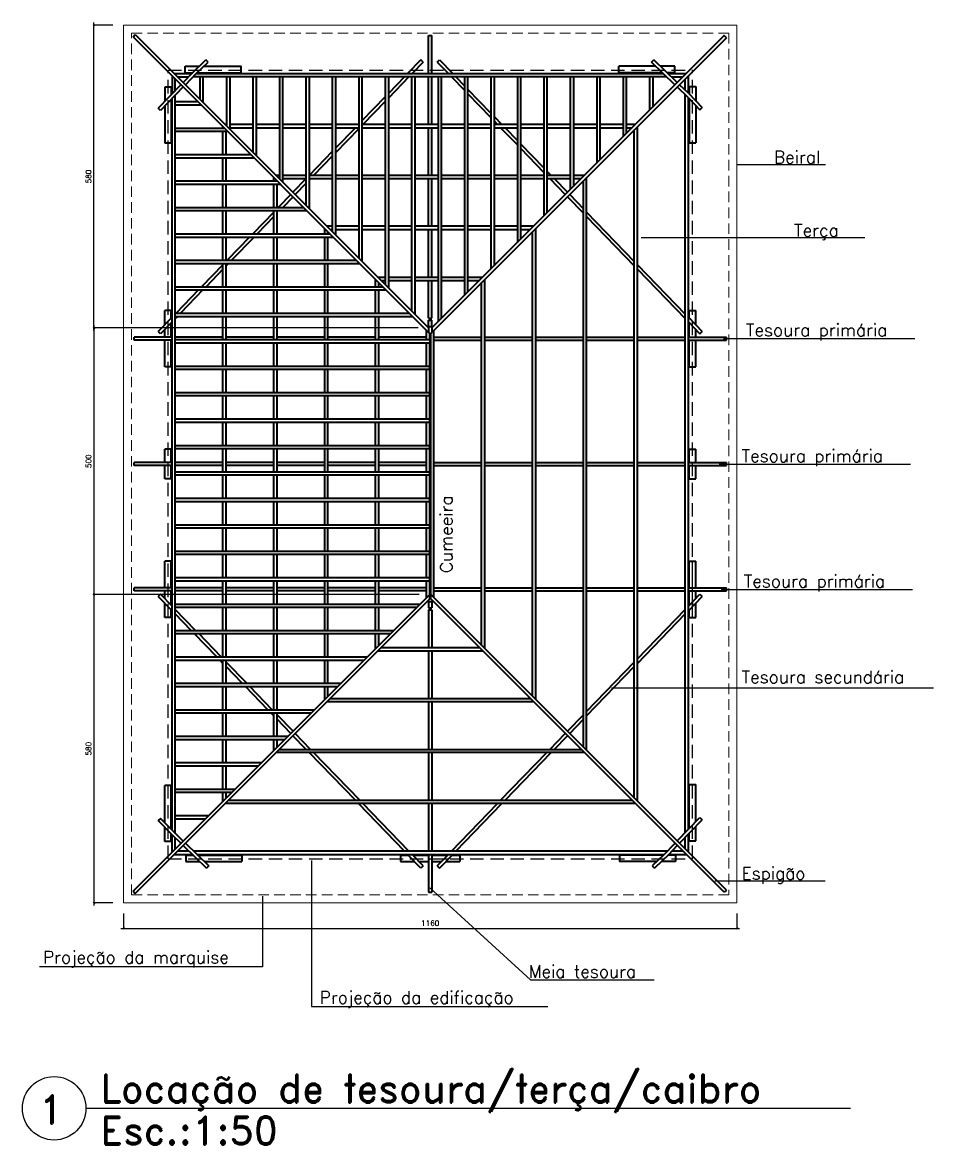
# Model space of a CAD drawing. Header units: millimetres. Extents: x 1154.6 to 1207.3, y 180 to 225.1.
# Drawn here: x 1159.4 to 1176.63, y 179.96 to 201.18 of the extents above; entities that cross this region are included whole.
import ezdxf
from ezdxf.enums import TextEntityAlignment as Align

# ---------------------------------------------------------------- set-up
doc = ezdxf.new("R2010")
doc.units = ezdxf.units.MM
doc.header["$MEASUREMENT"] = 0
doc.linetypes.add('HIDDEN', pattern=[0.375, 0.25, -0.125])
doc.linetypes.add('HIDDEN2', pattern=[4.7625, 3.175, -1.5875])
for name, color, linetype in [('cotas', 1, 'Continuous'), ('Projeçao', 1, 'HIDDEN2'), ('Texto', 7, 'Continuous'), ('TEXTO SETORES', 1, 'Continuous')]:
    doc.layers.add(name, color=color, linetype=linetype)
doc.layers.add('ESQUADRIA', color=7, linetype='Continuous', lineweight=13)
doc.layers.add('Parede', color=4, linetype='Continuous', lineweight=40)
doc.styles.add('ROMAND', font='romand')
doc.styles.get("Standard").update_dxf_attribs({"font": 'txt.shx', "height": 0.1})
doc.dimstyles.new('LUCIANA', dxfattribs={"dimtxt": 3, "dimasz": 0.03, "dimexe": 0.01, "dimexo": 0.2, "dimgap": 0.05, "dimtad": 1, "dimdec": 0, "dimlfac": 100, "dimzin": 0, "dimdsep": 46, "dimtxsty": 'Standard', "dimblk1": 'OBLIQUE', "dimblk2": 'OBLIQUE', "dimsah": 1, "dimcen": 0, "dimdle": 0.05, "dimclrd": 256, "dimclre": 256, "dimclrt": 2, "dimadec": 0, "dimazin": 0, "dimtfac": 1, "dimtdec": 0, "dimtix": 1, "dimtofl": 0, "dimtmove": 2, "dimatfit": 3, "dimldrblk": 'OBLIQUE', "dimfxl": 1, "dimtolj": 1, "dimtzin": 0, "dimlwd": -1, "dimlwe": -1, "dimarcsym": 0})

# ---------------------------------------------------------------- blocks, each defined once
blk = doc.blocks.new('_OBLIQUE')
at = {"color": 0, "linetype": 'ByBlock'}
blk.add_line((-0.5, -0.5), (0.5, 0.5), dxfattribs=at)
blk = doc.blocks.new('*D343')
at = {"layer": 'cotas', "ltscale": 2}
for p, q in [((1161.315, 184.327), (1161.315, 184.035)), ((1172.915, 184.327), (1172.915, 184.035)), ((1161.265, 184.045), (1172.965, 184.045))]:
    blk.add_line(p, q, dxfattribs=at)
at = {"layer": 'Defpoints', "color": 0, "ltscale": 2}
for p in [(1161.315, 184.527), (1172.915, 184.527), (1172.915, 184.045)]:
    blk.add_point(p, dxfattribs=at)
at = {"layer": 'cotas', "ltscale": 2, "xscale": 0.03, "yscale": 0.03, "zscale": 0.03, "rotation": 180}
blk.add_blockref('_OBLIQUE', (1161.315, 184.045), dxfattribs=at)
at = {"layer": 'cotas', "ltscale": 2, "xscale": 0.03, "yscale": 0.03, "zscale": 0.03}
blk.add_blockref('_OBLIQUE', (1172.915, 184.045), dxfattribs=at)
at = {"layer": 'cotas', "color": 2, "ltscale": 2, "insert": (1167.115, 184.145), "char_height": 0.1, "attachment_point": 5}
blk.add_mtext('\\A1;1160', dxfattribs=at)
blk = doc.blocks.new('*D344')
at = {"layer": 'cotas', "ltscale": 2}
for p, q in [((1160.754, 195.349), (1160.754, 201.177)), ((1161.115, 201.127), (1160.744, 201.127)), ((1166.885, 195.399), (1160.744, 195.399))]:
    blk.add_line(p, q, dxfattribs=at)
at = {"layer": 'Defpoints', "color": 0, "ltscale": 2}
for p in [(1160.754, 201.127), (1161.315, 201.127), (1167.085, 195.399)]:
    blk.add_point(p, dxfattribs=at)
at = {"layer": 'cotas', "ltscale": 2, "xscale": 0.03, "yscale": 0.03, "zscale": 0.03}
for p, rotation in [((1160.754, 201.127), 90), ((1160.754, 195.399), 270)]:
    blk.add_blockref('_OBLIQUE', p, dxfattribs=dict(at, rotation=rotation))
at = {"layer": 'cotas', "color": 2, "ltscale": 2, "insert": (1160.654, 198.263), "char_height": 0.1, "attachment_point": 5, "rotation": 90}
blk.add_mtext('\\A1;580', dxfattribs=at)
blk = doc.blocks.new('*D345')
at = {"layer": 'cotas', "ltscale": 2}
for p, q in [((1160.754, 195.449), (1160.754, 190.309)), ((1166.885, 195.399), (1160.744, 195.399)), ((1166.905, 190.359), (1160.744, 190.359))]:
    blk.add_line(p, q, dxfattribs=at)
at = {"layer": 'Defpoints', "color": 0, "ltscale": 2}
for p in [(1167.085, 195.399), (1160.754, 190.359), (1167.105, 190.359)]:
    blk.add_point(p, dxfattribs=at)
at = {"layer": 'cotas', "ltscale": 2, "xscale": 0.03, "yscale": 0.03, "zscale": 0.03}
for p, rotation in [((1160.754, 195.399), 90), ((1160.754, 190.359), 270)]:
    blk.add_blockref('_OBLIQUE', p, dxfattribs=dict(at, rotation=rotation))
at = {"layer": 'cotas', "color": 2, "ltscale": 2, "insert": (1160.654, 192.879), "char_height": 0.1, "attachment_point": 5, "rotation": 90}
blk.add_mtext('\\A1;500', dxfattribs=at)
blk = doc.blocks.new('*D346')
at = {"layer": 'cotas', "ltscale": 2}
for p, q in [((1166.905, 190.359), (1160.744, 190.359)), ((1160.754, 190.409), (1160.754, 184.477)), ((1161.115, 184.527), (1160.744, 184.527))]:
    blk.add_line(p, q, dxfattribs=at)
at = {"layer": 'Defpoints', "color": 0, "ltscale": 2}
for p in [(1167.105, 190.359), (1160.754, 184.527), (1161.315, 184.527)]:
    blk.add_point(p, dxfattribs=at)
at = {"layer": 'cotas', "ltscale": 2, "xscale": 0.03, "yscale": 0.03, "zscale": 0.03}
for p, rotation in [((1160.754, 190.359), 90), ((1160.754, 184.527), 270)]:
    blk.add_blockref('_OBLIQUE', p, dxfattribs=dict(at, rotation=rotation))
at = {"layer": 'cotas', "color": 2, "ltscale": 2, "insert": (1160.654, 187.443), "char_height": 0.1, "attachment_point": 5, "rotation": 90}
blk.add_mtext('\\A1;580', dxfattribs=at)

msp = doc.modelspace()

# ---------------------------------------------------------------- linework, layer by layer
at = {"layer": 'cotas', "ltscale": 2}
for p, q in [((1172.915, 198.493), (1174.589, 198.493)), ((1171.105, 197.109), (1175.335, 197.109)), ((1172.659, 195.203), (1176.279, 195.203)), ((1172.577, 192.824), (1176.197, 192.824)), ((1172.618, 190.454), (1176.238, 190.454)), ((1170.542, 188.597), (1176.634, 188.597)), ((1164.87, 185.326), (1164.87, 182.568)), ((1172.5, 184.945), (1174.581, 184.945)), ((1163.943, 184.653), (1163.943, 183.315)), ((1167.105, 184.81), (1169.009, 183.073)), ((1163.943, 183.315), (1159.727, 183.315)), ((1169.009, 183.073), (1171.353, 183.073)), ((1164.87, 182.568), (1169.341, 182.568)), ((1160.603, 180.643), (1175.066, 180.643))]:
    msp.add_line(p, q, dxfattribs=at)
msp.add_circle((1160.003, 180.643), 0.6, dxfattribs=at)
at = {"layer": 'ESQUADRIA', "ltscale": 0.3}
for p, q in [((1161.315, 184.527), (1161.315, 201.127)), ((1161.315, 201.127), (1172.915, 201.127)), ((1172.915, 184.527), (1172.915, 201.127)), ((1161.315, 184.527), (1172.915, 184.527))]:
    msp.add_line(p, q, dxfattribs=at)
at = {"layer": 'ESQUADRIA', "linetype": 'HIDDEN', "ltscale": 0.8}
msp.add_lwpolyline([(1172.765, 184.677), (1161.465, 184.677), (1161.465, 200.977), (1172.765, 200.977)], close=True, dxfattribs=at)
at = {"layer": 'Parede', "ltscale": 2}
for p, q in [((1161.494, 200.906), (1161.536, 200.948)), ((1161.494, 200.906), (1167.085, 195.314)), ((1161.536, 200.948), (1167.085, 195.399)), ((1167.085, 200.209), (1167.085, 200.927)), ((1167.085, 200.927), (1167.145, 200.927)), ((1167.145, 200.209), (1167.145, 200.927)), ((1172.672, 200.927), (1167.145, 195.399)), ((1172.715, 200.884), (1167.145, 195.314)), ((1172.715, 200.884), (1172.672, 200.927)), ((1162.478, 200.347), (1162.747, 200.347)), ((1162.478, 200.227), (1162.478, 200.347)), ((1162.604, 200.209), (1162.873, 200.468)), ((1162.691, 200.209), (1162.915, 200.425)), ((1162.833, 200.347), (1163.538, 200.347)), ((1162.915, 200.425), (1162.873, 200.468)), ((1163.538, 200.227), (1163.538, 200.347)), ((1166.938, 200.468), (1166.688, 200.209)), ((1166.981, 200.426), (1166.771, 200.209)), ((1166.981, 200.426), (1166.938, 200.468)), ((1167.249, 200.426), (1167.292, 200.468)), ((1167.249, 200.426), (1167.459, 200.209)), ((1167.292, 200.468), (1167.542, 200.209)), ((1170.679, 200.227), (1170.679, 200.347)), ((1171.383, 200.347), (1170.679, 200.347)), ((1171.302, 200.425), (1171.344, 200.468)), ((1171.744, 199.998), (1171.302, 200.425)), ((1171.786, 200.041), (1171.344, 200.468)), ((1171.739, 200.347), (1171.47, 200.347)), ((1171.739, 200.227), (1171.739, 200.347)), ((1162.233, 200.166), (1162.233, 199.825)), ((1162.275, 200.209), (1162.604, 200.209)), ((1162.293, 199.887), (1162.293, 200.106)), ((1162.335, 200.149), (1162.546, 200.149)), ((1162.604, 200.209), (1162.443, 200.041)), ((1162.478, 200.227), (1162.623, 200.227)), ((1162.688, 200.209), (1162.485, 199.999)), ((1171.588, 200.149), (1162.63, 200.149)), ((1162.688, 200.209), (1171.526, 200.209)), ((1162.709, 200.227), (1163.538, 200.227)), ((1162.763, 199.721), (1162.763, 200.149)), ((1162.823, 199.661), (1162.823, 200.149)), ((1163.263, 200.149), (1163.263, 199.221)), ((1163.323, 200.149), (1163.323, 199.161)), ((1163.763, 200.149), (1163.763, 198.721)), ((1163.823, 200.149), (1163.823, 198.661)), ((1164.263, 200.149), (1164.263, 198.221)), ((1164.323, 200.149), (1164.323, 198.161)), ((1164.763, 200.149), (1164.763, 197.721)), ((1164.823, 200.149), (1164.823, 197.661)), ((1165.263, 200.149), (1165.263, 197.221)), ((1165.323, 200.149), (1165.323, 197.161)), ((1165.763, 200.149), (1165.763, 196.721)), ((1165.823, 200.149), (1165.823, 196.661)), ((1166.263, 200.149), (1166.263, 196.221)), ((1166.323, 200.149), (1166.323, 196.161)), ((1166.713, 200.149), (1166.323, 199.745)), ((1166.63, 200.149), (1166.323, 199.831)), ((1166.763, 200.149), (1166.763, 195.721)), ((1166.823, 200.149), (1166.823, 195.661)), ((1167.085, 199.246), (1167.085, 200.149)), ((1167.145, 199.246), (1167.145, 200.149)), ((1167.263, 200.149), (1167.263, 195.517)), ((1167.323, 200.149), (1167.323, 195.577)), ((1167.517, 200.149), (1167.763, 199.894)), ((1167.6, 200.149), (1167.763, 199.98)), ((1167.763, 200.149), (1167.763, 196.017)), ((1167.823, 200.149), (1167.823, 196.077)), ((1168.263, 200.149), (1168.263, 196.517)), ((1168.323, 200.149), (1168.323, 196.577)), ((1168.763, 200.149), (1168.763, 197.017)), ((1168.823, 200.149), (1168.823, 197.077)), ((1169.263, 200.149), (1169.263, 197.517)), ((1169.323, 200.149), (1169.323, 197.577)), ((1169.763, 200.149), (1169.763, 198.017)), ((1169.823, 200.149), (1169.823, 198.077)), ((1170.263, 200.149), (1170.263, 198.517)), ((1170.323, 200.149), (1170.323, 198.577)), ((1171.508, 200.227), (1170.679, 200.227)), ((1170.763, 200.149), (1170.763, 199.017)), ((1170.823, 200.149), (1170.823, 199.077)), ((1171.263, 200.149), (1171.263, 199.517)), ((1171.323, 200.149), (1171.323, 199.577)), ((1171.739, 200.227), (1171.594, 200.227)), ((1171.613, 200.209), (1171.954, 200.209)), ((1171.675, 200.149), (1171.894, 200.149)), ((1171.937, 199.895), (1171.937, 200.106)), ((1171.997, 199.837), (1171.997, 200.166)), ((1162.401, 199.998), (1161.973, 199.556)), ((1162.443, 199.956), (1162.016, 199.514)), ((1162.095, 199.951), (1162.095, 199.682)), ((1162.215, 199.951), (1162.095, 199.951)), ((1162.215, 199.951), (1162.215, 199.806)), ((1167.823, 199.918), (1168.263, 199.463)), ((1171.997, 199.754), (1171.787, 199.957)), ((1171.997, 199.837), (1171.83, 199.999)), ((1172.015, 199.963), (1172.015, 199.819)), ((1172.015, 199.963), (1172.135, 199.963)), ((1172.135, 199.963), (1172.135, 199.695)), ((1162.215, 199.72), (1162.215, 198.891)), ((1162.233, 185.9), (1162.233, 199.738)), ((1162.293, 185.842), (1162.293, 199.8)), ((1162.293, 199.679), (1162.72, 199.679)), ((1166.263, 199.769), (1165.823, 199.314)), ((1166.263, 199.683), (1165.841, 199.246)), ((1167.823, 199.832), (1168.263, 199.377)), ((1171.937, 185.853), (1171.937, 199.812)), ((1171.997, 199.837), (1172.256, 199.569)), ((1171.997, 185.915), (1171.997, 199.754)), ((1171.997, 199.751), (1172.213, 199.527)), ((1172.015, 199.732), (1172.015, 198.903)), ((1162.016, 199.514), (1161.973, 199.556)), ((1162.095, 199.595), (1162.095, 198.891)), ((1162.293, 199.619), (1162.78, 199.619)), ((1172.135, 199.608), (1172.135, 198.903)), ((1172.213, 199.527), (1172.256, 199.569)), ((1168.323, 199.401), (1168.472, 199.246)), ((1168.323, 199.315), (1168.389, 199.246)), ((1162.293, 199.179), (1163.22, 199.179)), ((1162.293, 199.119), (1163.28, 199.119)), ((1163.195, 199.179), (1163.195, 199.204)), ((1163.195, 198.679), (1163.195, 199.119)), ((1163.263, 199.246), (1163.238, 199.246)), ((1163.255, 198.679), (1163.255, 199.119)), ((1163.763, 199.246), (1163.323, 199.246)), ((1163.323, 199.186), (1163.763, 199.186)), ((1164.263, 199.246), (1163.823, 199.246)), ((1163.823, 199.186), (1164.263, 199.186)), ((1164.763, 199.246), (1164.323, 199.246)), ((1164.323, 199.186), (1164.763, 199.186)), ((1165.263, 199.246), (1164.823, 199.246)), ((1164.823, 199.186), (1165.263, 199.186)), ((1165.763, 199.246), (1165.323, 199.246)), ((1165.323, 199.186), (1165.763, 199.186)), ((1165.699, 199.186), (1165.323, 198.797)), ((1165.763, 199.166), (1165.323, 198.711)), ((1165.763, 199.252), (1165.757, 199.246)), ((1166.263, 199.246), (1165.823, 199.246)), ((1165.823, 199.186), (1166.263, 199.186)), ((1166.763, 199.246), (1166.323, 199.246)), ((1166.323, 199.186), (1166.763, 199.186)), ((1167.263, 199.246), (1166.823, 199.246)), ((1166.823, 199.186), (1167.263, 199.186)), ((1167.085, 198.284), (1167.085, 199.186)), ((1167.145, 198.284), (1167.145, 199.186)), ((1167.763, 199.246), (1167.323, 199.246)), ((1167.323, 199.186), (1167.763, 199.186)), ((1168.263, 199.246), (1167.823, 199.246)), ((1167.823, 199.186), (1168.263, 199.186)), ((1168.763, 199.246), (1168.323, 199.246)), ((1168.323, 199.186), (1168.763, 199.186)), ((1168.447, 199.186), (1168.763, 198.86)), ((1168.53, 199.186), (1168.763, 198.946)), ((1169.263, 199.246), (1168.823, 199.246)), ((1168.823, 199.186), (1169.263, 199.186)), ((1169.763, 199.246), (1169.323, 199.246)), ((1169.323, 199.186), (1169.763, 199.186)), ((1170.263, 199.246), (1169.823, 199.246)), ((1169.823, 199.186), (1170.263, 199.186)), ((1170.763, 199.246), (1170.323, 199.246)), ((1170.323, 199.186), (1170.763, 199.186)), ((1170.992, 199.246), (1170.823, 199.246)), ((1170.823, 199.186), (1170.932, 199.186)), ((1170.974, 186.51), (1170.974, 199.144)), ((1171.034, 186.45), (1171.034, 199.204)), ((1162.215, 198.891), (1162.095, 198.891)), ((1168.823, 198.884), (1169.263, 198.429)), ((1172.015, 198.903), (1172.135, 198.903)), ((1162.293, 198.679), (1163.72, 198.679)), ((1162.293, 198.619), (1163.78, 198.619)), ((1163.195, 198.179), (1163.195, 198.619)), ((1163.255, 198.179), (1163.255, 198.619)), ((1165.263, 198.735), (1164.827, 198.284)), ((1165.263, 198.649), (1164.91, 198.284)), ((1168.823, 198.798), (1169.263, 198.342)), ((1164.158, 198.179), (1164.158, 198.242)), ((1164.263, 198.284), (1164.2, 198.284)), ((1164.26, 198.224), (1164.263, 198.224)), ((1164.763, 198.284), (1164.323, 198.284)), ((1164.323, 198.224), (1164.763, 198.224)), ((1164.763, 198.218), (1164.519, 197.965)), ((1165.263, 198.284), (1164.823, 198.284)), ((1164.823, 198.224), (1165.263, 198.224)), ((1164.852, 198.224), (1164.823, 198.193)), ((1165.763, 198.284), (1165.323, 198.284)), ((1165.323, 198.224), (1165.763, 198.224)), ((1166.263, 198.284), (1165.823, 198.284)), ((1165.823, 198.224), (1166.263, 198.224)), ((1166.763, 198.284), (1166.323, 198.284)), ((1166.323, 198.224), (1166.763, 198.224)), ((1167.263, 198.284), (1166.823, 198.284)), ((1166.823, 198.224), (1167.263, 198.224)), ((1167.085, 197.322), (1167.085, 198.224)), ((1167.145, 197.322), (1167.145, 198.224)), ((1167.763, 198.284), (1167.323, 198.284)), ((1167.323, 198.224), (1167.763, 198.224)), ((1168.263, 198.284), (1167.823, 198.284)), ((1167.823, 198.224), (1168.263, 198.224)), ((1168.763, 198.284), (1168.323, 198.284)), ((1168.323, 198.224), (1168.763, 198.224)), ((1169.263, 198.284), (1168.823, 198.284)), ((1168.823, 198.224), (1169.263, 198.224)), ((1169.323, 198.367), (1169.403, 198.284)), ((1169.763, 198.284), (1169.323, 198.284)), ((1169.323, 198.224), (1169.763, 198.224)), ((1169.377, 198.224), (1169.668, 197.923)), ((1169.461, 198.224), (1169.711, 197.965)), ((1170.03, 198.284), (1169.823, 198.284)), ((1169.823, 198.224), (1169.97, 198.224)), ((1170.072, 187.412), (1170.072, 198.242)), ((1162.293, 198.179), (1164.22, 198.179)), ((1162.293, 198.119), (1164.28, 198.119)), ((1163.195, 197.679), (1163.195, 198.119)), ((1163.255, 197.679), (1163.255, 198.119)), ((1164.158, 197.679), (1164.158, 198.119)), ((1164.218, 198.179), (1164.218, 198.182)), ((1164.218, 197.679), (1164.218, 198.119)), ((1164.763, 198.131), (1164.561, 197.923)), ((1170.012, 187.472), (1170.012, 198.182)), ((1164.477, 197.922), (1164.242, 197.679)), ((1164.52, 197.88), (1164.325, 197.679)), ((1169.71, 197.88), (1170.012, 197.567)), ((1169.753, 197.922), (1170.012, 197.654)), ((1162.293, 197.679), (1164.72, 197.679)), ((1162.293, 197.619), (1164.78, 197.619)), ((1163.195, 197.179), (1163.195, 197.619)), ((1163.255, 197.179), (1163.255, 197.619)), ((1164.158, 197.592), (1163.758, 197.179)), ((1164.158, 197.179), (1164.158, 197.619)), ((1164.218, 197.179), (1164.218, 197.619)), ((1170.072, 197.592), (1170.974, 196.658)), ((1164.158, 197.505), (1163.842, 197.179)), ((1170.072, 197.505), (1170.974, 196.572)), ((1162.293, 197.179), (1165.22, 197.179)), ((1165.12, 197.179), (1165.12, 197.279)), ((1165.263, 197.322), (1165.162, 197.322)), ((1165.18, 197.179), (1165.18, 197.219)), ((1165.222, 197.262), (1165.263, 197.262)), ((1165.763, 197.322), (1165.323, 197.322)), ((1165.323, 197.262), (1165.763, 197.262)), ((1166.263, 197.322), (1165.823, 197.322)), ((1165.823, 197.262), (1166.263, 197.262)), ((1166.763, 197.322), (1166.323, 197.322)), ((1166.323, 197.262), (1166.763, 197.262)), ((1167.263, 197.322), (1166.823, 197.322)), ((1166.823, 197.262), (1167.263, 197.262)), ((1167.085, 196.359), (1167.085, 197.262)), ((1167.145, 196.359), (1167.145, 197.262)), ((1167.763, 197.322), (1167.323, 197.322)), ((1167.323, 197.262), (1167.763, 197.262)), ((1168.263, 197.322), (1167.823, 197.322)), ((1167.823, 197.262), (1168.263, 197.262)), ((1168.763, 197.322), (1168.323, 197.322)), ((1168.323, 197.262), (1168.763, 197.262)), ((1169.067, 197.322), (1168.823, 197.322)), ((1168.823, 197.262), (1169.007, 197.262)), ((1169.05, 188.434), (1169.05, 197.219)), ((1169.11, 188.374), (1169.11, 197.279)), ((1162.293, 197.119), (1165.28, 197.119)), ((1163.195, 196.679), (1163.195, 197.119)), ((1163.255, 196.679), (1163.255, 197.119)), ((1163.7, 197.119), (1163.275, 196.679)), ((1163.784, 197.119), (1163.359, 196.679)), ((1164.158, 196.679), (1164.158, 197.119)), ((1164.218, 196.679), (1164.218, 197.119)), ((1165.12, 196.679), (1165.12, 197.119)), ((1165.18, 196.679), (1165.18, 197.119)), ((1162.293, 196.679), (1165.72, 196.679)), ((1162.293, 196.619), (1165.78, 196.619)), ((1163.195, 196.596), (1162.792, 196.179)), ((1163.195, 196.51), (1162.875, 196.179)), ((1163.195, 196.179), (1163.195, 196.619)), ((1163.255, 196.179), (1163.255, 196.619)), ((1163.301, 196.619), (1163.255, 196.572)), ((1164.158, 196.179), (1164.158, 196.619)), ((1164.218, 196.179), (1164.218, 196.619)), ((1165.12, 196.179), (1165.12, 196.619)), ((1165.18, 196.179), (1165.18, 196.619)), ((1171.034, 196.596), (1171.937, 195.663)), ((1171.034, 196.51), (1171.937, 195.576)), ((1166.082, 196.179), (1166.082, 196.317)), ((1166.125, 196.359), (1166.263, 196.359)), ((1166.185, 196.299), (1166.263, 196.299)), ((1166.323, 196.359), (1166.763, 196.359)), ((1166.323, 196.299), (1166.763, 196.299)), ((1166.823, 196.359), (1167.263, 196.359)), ((1166.823, 196.299), (1167.263, 196.299)), ((1167.085, 195.587), (1167.085, 196.299)), ((1167.145, 195.587), (1167.145, 196.299)), ((1167.323, 196.359), (1167.763, 196.359)), ((1167.323, 196.299), (1167.763, 196.299)), ((1167.823, 196.359), (1168.105, 196.359)), ((1167.823, 196.299), (1168.045, 196.299)), ((1168.147, 189.337), (1168.147, 196.317)), ((1162.293, 196.179), (1166.22, 196.179)), ((1162.293, 196.119), (1166.28, 196.119)), ((1162.734, 196.119), (1162.308, 195.679)), ((1162.817, 196.119), (1162.392, 195.679)), ((1163.195, 195.679), (1163.195, 196.119)), ((1163.255, 195.679), (1163.255, 196.119)), ((1164.158, 195.679), (1164.158, 196.119)), ((1164.218, 195.679), (1164.218, 196.119)), ((1165.12, 195.679), (1165.12, 196.119)), ((1165.18, 195.679), (1165.18, 196.119)), ((1166.082, 195.679), (1166.082, 196.119)), ((1166.142, 196.179), (1166.142, 196.257)), ((1166.142, 195.679), (1166.142, 196.119)), ((1168.087, 189.397), (1168.087, 196.257)), ((1162.215, 195.727), (1162.095, 195.727)), ((1162.095, 195.458), (1162.095, 195.727)), ((1162.215, 195.582), (1162.215, 195.727)), ((1162.293, 195.679), (1166.72, 195.679)), ((1172.015, 195.727), (1172.135, 195.727)), ((1172.015, 195.582), (1172.015, 195.727)), ((1172.135, 195.458), (1172.135, 195.727)), ((1162.233, 195.601), (1161.973, 195.332)), ((1162.233, 195.514), (1162.016, 195.29)), ((1162.215, 195.227), (1162.215, 195.496)), ((1162.293, 195.619), (1166.78, 195.619)), ((1162.334, 195.619), (1162.293, 195.576)), ((1163.195, 195.179), (1163.195, 195.619)), ((1163.255, 195.179), (1163.255, 195.619)), ((1164.158, 195.179), (1164.158, 195.619)), ((1164.218, 195.179), (1164.218, 195.619)), ((1165.12, 195.179), (1165.12, 195.619)), ((1165.18, 195.179), (1165.18, 195.619)), ((1166.082, 195.179), (1166.082, 195.619)), ((1166.142, 195.179), (1166.142, 195.619)), ((1167.085, 195.587), (1167.145, 195.587)), ((1167.085, 195.547), (1167.145, 195.547)), ((1167.085, 195.427), (1167.085, 195.547)), ((1167.145, 195.427), (1167.145, 195.547)), ((1171.997, 195.601), (1172.256, 195.332)), ((1171.997, 195.514), (1172.213, 195.29)), ((1172.015, 195.227), (1172.015, 195.496)), ((1162.233, 195.227), (1161.515, 195.227)), ((1161.515, 195.167), (1161.515, 195.227)), ((1162.016, 195.29), (1161.973, 195.332)), ((1162.095, 195.227), (1162.095, 195.372)), ((1163.195, 195.227), (1162.293, 195.227)), ((1164.158, 195.227), (1163.255, 195.227)), ((1165.12, 195.227), (1164.218, 195.227)), ((1166.082, 195.227), (1165.18, 195.227)), ((1167.045, 195.227), (1166.142, 195.227)), ((1167.045, 195.179), (1167.045, 195.354)), ((1167.085, 195.427), (1167.145, 195.427)), ((1167.085, 195.399), (1167.085, 195.314)), ((1167.085, 195.314), (1167.105, 195.294)), ((1167.105, 195.179), (1167.105, 195.294)), ((1167.125, 195.294), (1167.145, 195.314)), ((1167.125, 190.274), (1167.125, 195.294)), ((1167.145, 195.399), (1167.145, 195.314)), ((1167.185, 190.299), (1167.185, 195.354)), ((1167.185, 195.227), (1168.087, 195.227)), ((1168.147, 195.227), (1169.05, 195.227)), ((1169.11, 195.227), (1170.012, 195.227)), ((1170.072, 195.227), (1170.974, 195.227)), ((1171.034, 195.227), (1171.937, 195.227)), ((1171.997, 195.227), (1172.715, 195.227)), ((1172.135, 195.227), (1172.135, 195.372)), ((1172.213, 195.29), (1172.256, 195.332)), ((1172.715, 195.167), (1172.715, 195.227)), ((1162.233, 195.167), (1161.515, 195.167)), ((1162.095, 194.667), (1162.095, 195.167)), ((1162.215, 194.667), (1162.215, 195.167)), ((1162.293, 195.179), (1167.105, 195.179)), ((1162.293, 195.119), (1167.105, 195.119)), ((1163.195, 194.679), (1163.195, 195.119)), ((1163.255, 194.679), (1163.255, 195.119)), ((1164.158, 194.679), (1164.158, 195.119)), ((1164.218, 194.679), (1164.218, 195.119)), ((1165.12, 194.679), (1165.12, 195.119)), ((1165.18, 194.679), (1165.18, 195.119)), ((1166.082, 194.679), (1166.082, 195.119)), ((1166.142, 194.679), (1166.142, 195.119)), ((1167.045, 194.679), (1167.045, 195.119)), ((1167.105, 195.179), (1167.105, 195.119)), ((1167.105, 190.274), (1167.105, 195.119)), ((1167.185, 195.167), (1168.087, 195.167)), ((1168.147, 195.167), (1169.05, 195.167)), ((1169.11, 195.167), (1170.012, 195.167)), ((1170.072, 195.167), (1170.974, 195.167)), ((1171.034, 195.167), (1171.937, 195.167)), ((1171.997, 195.167), (1172.715, 195.167)), ((1172.015, 194.667), (1172.015, 195.167)), ((1172.135, 194.667), (1172.135, 195.167)), ((1162.215, 194.667), (1162.095, 194.667)), ((1162.293, 194.679), (1167.105, 194.679)), ((1162.293, 194.619), (1167.105, 194.619)), ((1163.195, 194.179), (1163.195, 194.619)), ((1163.255, 194.179), (1163.255, 194.619)), ((1164.158, 194.179), (1164.158, 194.619)), ((1164.218, 194.179), (1164.218, 194.619)), ((1165.12, 194.179), (1165.12, 194.619)), ((1165.18, 194.179), (1165.18, 194.619)), ((1166.082, 194.179), (1166.082, 194.619)), ((1166.142, 194.179), (1166.142, 194.619)), ((1167.045, 194.179), (1167.045, 194.619)), ((1172.015, 194.667), (1172.135, 194.667)), ((1162.293, 194.179), (1167.105, 194.179)), ((1162.293, 194.119), (1167.105, 194.119)), ((1163.195, 193.679), (1163.195, 194.119)), ((1163.255, 193.679), (1163.255, 194.119)), ((1164.158, 193.679), (1164.158, 194.119)), ((1164.218, 193.679), (1164.218, 194.119)), ((1165.12, 193.679), (1165.12, 194.119)), ((1165.18, 193.679), (1165.18, 194.119)), ((1166.082, 193.679), (1166.082, 194.119)), ((1166.142, 193.679), (1166.142, 194.119)), ((1167.045, 193.679), (1167.045, 194.119)), ((1162.293, 193.679), (1167.105, 193.679)), ((1162.293, 193.619), (1167.105, 193.619)), ((1163.195, 193.179), (1163.195, 193.619)), ((1163.255, 193.179), (1163.255, 193.619)), ((1164.158, 193.179), (1164.158, 193.619)), ((1164.218, 193.179), (1164.218, 193.619)), ((1165.12, 193.179), (1165.12, 193.619)), ((1165.18, 193.179), (1165.18, 193.619)), ((1166.082, 193.179), (1166.082, 193.619)), ((1166.142, 193.179), (1166.142, 193.619)), ((1167.045, 193.179), (1167.045, 193.619)), ((1162.095, 192.857), (1162.095, 193.107)), ((1162.215, 193.107), (1162.095, 193.107)), ((1162.215, 192.857), (1162.215, 193.107)), ((1162.293, 193.179), (1167.105, 193.179)), ((1162.293, 193.119), (1167.105, 193.119)), ((1163.195, 192.679), (1163.195, 193.119)), ((1163.255, 192.679), (1163.255, 193.119)), ((1164.158, 192.679), (1164.158, 193.119)), ((1164.218, 192.679), (1164.218, 193.119)), ((1165.12, 192.679), (1165.12, 193.119)), ((1165.18, 192.679), (1165.18, 193.119)), ((1166.082, 192.679), (1166.082, 193.119)), ((1166.142, 192.679), (1166.142, 193.119)), ((1167.045, 192.679), (1167.045, 193.119)), ((1172.015, 193.107), (1172.135, 193.107)), ((1172.015, 192.857), (1172.015, 193.107)), ((1172.135, 192.857), (1172.135, 193.107)), ((1162.233, 192.857), (1161.515, 192.857)), ((1161.515, 192.797), (1161.515, 192.857)), ((1162.233, 192.797), (1161.515, 192.797)), ((1162.095, 192.547), (1162.095, 192.797)), ((1162.215, 192.547), (1162.215, 192.797)), ((1163.195, 192.857), (1162.293, 192.857)), ((1163.195, 192.797), (1162.293, 192.797)), ((1162.293, 192.679), (1167.105, 192.679)), ((1164.158, 192.857), (1163.255, 192.857)), ((1164.158, 192.797), (1163.255, 192.797)), ((1165.12, 192.857), (1164.218, 192.857)), ((1165.12, 192.797), (1164.218, 192.797)), ((1166.082, 192.857), (1165.18, 192.857)), ((1166.082, 192.797), (1165.18, 192.797)), ((1167.045, 192.857), (1166.142, 192.857)), ((1167.045, 192.797), (1166.142, 192.797)), ((1167.185, 192.857), (1168.087, 192.857)), ((1167.185, 192.797), (1168.087, 192.797)), ((1168.147, 192.857), (1169.05, 192.857)), ((1168.147, 192.797), (1169.05, 192.797)), ((1169.11, 192.857), (1170.012, 192.857)), ((1169.11, 192.797), (1170.012, 192.797)), ((1170.072, 192.857), (1170.974, 192.857)), ((1170.072, 192.797), (1170.974, 192.797)), ((1171.034, 192.857), (1171.937, 192.857)), ((1171.034, 192.797), (1171.937, 192.797)), ((1171.997, 192.857), (1172.715, 192.857)), ((1171.997, 192.797), (1172.715, 192.797)), ((1172.015, 192.547), (1172.015, 192.797)), ((1172.135, 192.547), (1172.135, 192.797)), ((1172.715, 192.797), (1172.715, 192.857)), ((1162.215, 192.547), (1162.095, 192.547)), ((1162.293, 192.619), (1167.105, 192.619)), ((1163.195, 192.179), (1163.195, 192.619)), ((1163.255, 192.179), (1163.255, 192.619)), ((1164.158, 192.179), (1164.158, 192.619)), ((1164.218, 192.179), (1164.218, 192.619)), ((1165.12, 192.179), (1165.12, 192.619)), ((1165.18, 192.179), (1165.18, 192.619)), ((1166.082, 192.179), (1166.082, 192.619)), ((1166.142, 192.179), (1166.142, 192.619)), ((1167.045, 192.179), (1167.045, 192.619)), ((1172.015, 192.547), (1172.135, 192.547)), ((1162.293, 192.179), (1167.105, 192.179)), ((1162.293, 192.119), (1167.105, 192.119)), ((1163.195, 191.679), (1163.195, 192.119)), ((1163.255, 191.679), (1163.255, 192.119)), ((1164.158, 191.679), (1164.158, 192.119)), ((1164.218, 191.679), (1164.218, 192.119)), ((1165.12, 191.679), (1165.12, 192.119)), ((1165.18, 191.679), (1165.18, 192.119)), ((1166.082, 191.679), (1166.082, 192.119)), ((1166.142, 191.679), (1166.142, 192.119)), ((1167.045, 191.679), (1167.045, 192.119)), ((1162.293, 191.679), (1167.105, 191.679)), ((1162.293, 191.619), (1167.105, 191.619)), ((1163.195, 191.179), (1163.195, 191.619)), ((1163.255, 191.179), (1163.255, 191.619)), ((1164.158, 191.179), (1164.158, 191.619)), ((1164.218, 191.179), (1164.218, 191.619)), ((1165.12, 191.179), (1165.12, 191.619)), ((1165.18, 191.179), (1165.18, 191.619)), ((1166.082, 191.179), (1166.082, 191.619)), ((1166.142, 191.179), (1166.142, 191.619)), ((1167.045, 191.179), (1167.045, 191.619)), ((1162.095, 190.487), (1162.095, 190.987)), ((1162.215, 190.987), (1162.095, 190.987)), ((1162.215, 190.487), (1162.215, 190.987)), ((1162.293, 191.179), (1167.105, 191.179)), ((1162.293, 191.119), (1167.105, 191.119)), ((1163.195, 190.679), (1163.195, 191.119)), ((1163.255, 190.679), (1163.255, 191.119)), ((1164.158, 190.679), (1164.158, 191.119)), ((1164.218, 190.679), (1164.218, 191.119)), ((1165.12, 190.679), (1165.12, 191.119)), ((1165.18, 190.679), (1165.18, 191.119)), ((1166.082, 190.679), (1166.082, 191.119)), ((1166.142, 190.679), (1166.142, 191.119)), ((1167.045, 190.679), (1167.045, 191.119)), ((1172.015, 190.987), (1172.135, 190.987)), ((1172.015, 190.487), (1172.015, 190.987)), ((1172.135, 190.487), (1172.135, 190.987)), ((1162.293, 190.679), (1167.105, 190.679)), ((1162.293, 190.619), (1167.105, 190.619)), ((1163.195, 190.179), (1163.195, 190.619)), ((1163.255, 190.179), (1163.255, 190.619)), ((1164.158, 190.179), (1164.158, 190.619)), ((1164.218, 190.179), (1164.218, 190.619)), ((1165.12, 190.179), (1165.12, 190.619)), ((1165.18, 190.179), (1165.18, 190.619)), ((1166.082, 190.179), (1166.082, 190.619)), ((1166.142, 190.179), (1166.142, 190.619)), ((1167.045, 190.299), (1167.045, 190.619)), ((1161.494, 184.748), (1167.105, 190.359)), ((1162.233, 190.487), (1161.515, 190.487)), ((1161.515, 190.427), (1161.515, 190.487)), ((1162.233, 190.427), (1161.515, 190.427)), ((1162.016, 190.363), (1161.973, 190.321)), ((1162.233, 190.139), (1162.016, 190.363)), ((1162.095, 190.282), (1162.095, 190.427)), ((1162.215, 190.158), (1162.215, 190.427)), ((1163.195, 190.487), (1162.293, 190.487)), ((1163.195, 190.427), (1162.293, 190.427)), ((1164.158, 190.487), (1163.255, 190.487)), ((1164.158, 190.427), (1163.255, 190.427)), ((1165.12, 190.487), (1164.218, 190.487)), ((1165.12, 190.427), (1164.218, 190.427)), ((1166.082, 190.487), (1165.18, 190.487)), ((1166.082, 190.427), (1165.18, 190.427)), ((1167.045, 190.487), (1166.142, 190.487)), ((1167.045, 190.427), (1166.142, 190.427)), ((1172.715, 184.769), (1167.125, 190.359)), ((1167.185, 190.487), (1168.087, 190.487)), ((1167.185, 190.427), (1168.087, 190.427)), ((1168.147, 190.487), (1169.05, 190.487)), ((1168.147, 190.427), (1169.05, 190.427)), ((1169.11, 190.487), (1170.012, 190.487)), ((1169.11, 190.427), (1170.012, 190.427)), ((1170.072, 190.487), (1170.974, 190.487)), ((1170.072, 190.427), (1170.974, 190.427)), ((1171.034, 190.487), (1171.937, 190.487)), ((1171.034, 190.427), (1171.937, 190.427)), ((1171.997, 190.487), (1172.715, 190.487)), ((1171.997, 190.427), (1172.715, 190.427)), ((1171.997, 190.139), (1172.213, 190.363)), ((1172.015, 190.158), (1172.015, 190.427)), ((1172.135, 190.282), (1172.135, 190.427)), ((1172.213, 190.363), (1172.256, 190.321)), ((1172.715, 190.427), (1172.715, 190.487)), ((1161.536, 184.706), (1167.105, 190.274)), ((1162.233, 190.053), (1161.973, 190.321)), ((1162.095, 189.927), (1162.095, 190.196)), ((1162.293, 190.179), (1166.924, 190.179)), ((1167.085, 190.227), (1167.145, 190.227)), ((1167.085, 190.227), (1167.085, 190.107)), ((1172.672, 184.727), (1167.125, 190.274)), ((1167.145, 190.227), (1167.145, 190.107)), ((1171.997, 190.053), (1172.256, 190.321)), ((1172.135, 189.927), (1172.135, 190.196)), ((1162.215, 189.927), (1162.095, 189.927)), ((1162.215, 189.927), (1162.215, 190.072)), ((1162.293, 190.119), (1166.864, 190.119)), ((1162.678, 189.679), (1162.293, 190.077)), ((1162.595, 189.679), (1162.293, 189.991)), ((1163.195, 189.679), (1163.195, 190.119)), ((1163.255, 189.679), (1163.255, 190.119)), ((1164.158, 189.679), (1164.158, 190.119)), ((1164.218, 189.679), (1164.218, 190.119)), ((1165.12, 189.679), (1165.12, 190.119)), ((1165.18, 189.679), (1165.18, 190.119)), ((1166.082, 189.679), (1166.082, 190.119)), ((1166.142, 189.679), (1166.142, 190.119)), ((1167.085, 190.107), (1167.145, 190.107)), ((1167.085, 190.067), (1167.145, 190.067)), ((1167.085, 190.067), (1167.085, 189.354)), ((1167.145, 190.067), (1167.145, 189.354)), ((1171.034, 189.144), (1171.937, 190.077)), ((1171.034, 189.057), (1171.937, 189.991)), ((1172.015, 189.927), (1172.015, 190.072)), ((1172.015, 189.927), (1172.135, 189.927)), ((1162.293, 189.679), (1166.424, 189.679)), ((1162.293, 189.619), (1166.364, 189.619)), ((1163.078, 189.179), (1162.653, 189.619)), ((1163.161, 189.179), (1162.736, 189.619)), ((1163.195, 189.179), (1163.195, 189.619)), ((1163.255, 189.179), (1163.255, 189.619)), ((1164.158, 189.179), (1164.158, 189.619)), ((1164.218, 189.179), (1164.218, 189.619)), ((1165.12, 189.179), (1165.12, 189.619)), ((1165.18, 189.179), (1165.18, 189.619)), ((1166.082, 189.337), (1166.082, 189.619)), ((1166.142, 189.397), (1166.142, 189.619)), ((1166.125, 189.294), (1168.105, 189.294)), ((1166.185, 189.354), (1168.045, 189.354)), ((1167.085, 189.294), (1167.085, 188.392)), ((1167.145, 189.294), (1167.145, 188.392)), ((1162.293, 189.179), (1165.924, 189.179)), ((1162.293, 189.119), (1165.864, 189.119)), ((1163.195, 189.057), (1163.136, 189.119)), ((1163.195, 188.679), (1163.195, 189.119)), ((1163.255, 188.679), (1163.255, 189.119)), ((1163.645, 188.679), (1163.255, 189.082)), ((1164.158, 188.679), (1164.158, 189.119)), ((1164.218, 188.679), (1164.218, 189.119)), ((1165.12, 188.679), (1165.12, 189.119)), ((1165.18, 188.679), (1165.18, 189.119)), ((1170.072, 188.148), (1170.974, 189.082)), ((1163.561, 188.679), (1163.255, 188.995)), ((1170.072, 188.062), (1170.974, 188.995)), ((1162.293, 188.679), (1165.424, 188.679)), ((1162.293, 188.619), (1165.364, 188.619)), ((1163.195, 188.179), (1163.195, 188.619)), ((1163.255, 188.179), (1163.255, 188.619)), ((1164.045, 188.179), (1163.619, 188.619)), ((1164.128, 188.179), (1163.703, 188.619)), ((1164.158, 188.179), (1164.158, 188.619)), ((1164.218, 188.179), (1164.218, 188.619)), ((1165.12, 188.374), (1165.12, 188.619)), ((1165.18, 188.434), (1165.18, 188.619)), ((1169.067, 188.332), (1165.162, 188.332)), ((1165.222, 188.392), (1169.007, 188.392)), ((1167.085, 188.332), (1167.085, 187.43)), ((1167.145, 188.332), (1167.145, 187.43)), ((1162.293, 188.179), (1164.924, 188.179)), ((1162.293, 188.119), (1164.864, 188.119)), ((1163.195, 187.679), (1163.195, 188.119)), ((1163.255, 187.679), (1163.255, 188.119)), ((1164.158, 188.062), (1164.103, 188.119)), ((1164.158, 187.679), (1164.158, 188.119)), ((1164.218, 187.679), (1164.218, 188.119)), ((1164.52, 187.774), (1164.218, 188.086)), ((1169.71, 187.774), (1170.012, 188.086)), ((1164.477, 187.731), (1164.218, 188)), ((1169.753, 187.731), (1170.012, 188)), ((1162.293, 187.679), (1164.424, 187.679)), ((1162.293, 187.619), (1164.364, 187.619)), ((1163.195, 187.179), (1163.195, 187.619)), ((1163.255, 187.179), (1163.255, 187.619)), ((1164.158, 187.412), (1164.158, 187.619)), ((1164.218, 187.472), (1164.218, 187.619)), ((1164.769, 187.43), (1164.519, 187.688)), ((1164.852, 187.43), (1164.561, 187.731)), ((1169.377, 187.43), (1169.668, 187.731)), ((1169.461, 187.43), (1169.711, 187.688)), ((1164.26, 187.43), (1169.97, 187.43)), ((1162.293, 187.179), (1163.924, 187.179)), ((1170.03, 187.37), (1164.2, 187.37)), ((1165.699, 186.467), (1164.827, 187.37)), ((1165.783, 186.467), (1164.91, 187.37)), ((1167.085, 187.37), (1167.085, 186.467)), ((1167.145, 187.37), (1167.145, 186.467)), ((1168.447, 186.467), (1169.319, 187.37)), ((1168.53, 186.467), (1169.403, 187.37)), ((1162.293, 187.119), (1163.864, 187.119)), ((1163.195, 186.679), (1163.195, 187.119)), ((1163.255, 186.679), (1163.255, 187.119)), ((1162.095, 186.045), (1162.095, 186.75)), ((1162.215, 186.75), (1162.095, 186.75)), ((1162.215, 185.921), (1162.215, 186.75)), ((1172.015, 186.763), (1172.135, 186.763)), ((1172.015, 185.934), (1172.015, 186.763)), ((1172.135, 186.058), (1172.135, 186.763)), ((1162.293, 186.679), (1163.424, 186.679)), ((1162.293, 186.619), (1163.364, 186.619)), ((1163.195, 186.45), (1163.195, 186.619)), ((1163.255, 186.51), (1163.255, 186.619)), ((1170.992, 186.407), (1163.238, 186.407)), ((1163.298, 186.467), (1170.932, 186.467)), ((1166.63, 185.505), (1165.757, 186.407)), ((1166.713, 185.505), (1165.841, 186.407)), ((1167.085, 186.407), (1167.085, 185.505)), ((1167.145, 186.407), (1167.145, 185.505)), ((1167.517, 185.505), (1168.389, 186.407)), ((1167.6, 185.505), (1168.472, 186.407)), ((1162.016, 186.126), (1161.973, 186.085)), ((1162.233, 185.903), (1162.016, 186.126)), ((1162.293, 186.179), (1162.924, 186.179)), ((1162.293, 186.119), (1162.864, 186.119)), ((1171.786, 185.698), (1172.213, 186.139)), ((1171.829, 185.655), (1172.256, 186.098)), ((1172.213, 186.139), (1172.256, 186.098)), ((1162.233, 185.816), (1161.973, 186.085)), ((1162.095, 185.69), (1162.095, 185.959)), ((1162.233, 185.9), (1162.443, 185.697)), ((1172.135, 185.703), (1172.135, 185.972)), ((1162.215, 185.69), (1162.095, 185.69)), ((1162.215, 185.69), (1162.215, 185.835)), ((1162.233, 185.487), (1162.233, 185.816)), ((1162.233, 185.816), (1162.4, 185.655)), ((1162.293, 185.547), (1162.293, 185.758)), ((1171.937, 185.547), (1171.937, 185.767)), ((1171.997, 185.487), (1171.997, 185.829)), ((1172.015, 185.703), (1172.015, 185.848)), ((1172.015, 185.703), (1172.135, 185.703)), ((1162.555, 185.505), (1162.335, 185.505)), ((1162.443, 185.613), (1162.886, 185.185)), ((1162.486, 185.655), (1162.927, 185.228)), ((1171.6, 185.505), (1162.641, 185.505)), ((1171.542, 185.445), (1171.745, 185.655)), ((1171.625, 185.445), (1171.787, 185.612)), ((1171.894, 185.505), (1171.683, 185.505)), ((1162.275, 185.445), (1162.617, 185.445)), ((1162.491, 185.427), (1162.491, 185.307)), ((1162.491, 185.427), (1162.636, 185.427)), ((1162.491, 185.307), (1162.76, 185.307)), ((1162.703, 185.445), (1171.542, 185.445)), ((1162.722, 185.427), (1163.551, 185.427)), ((1162.846, 185.307), (1163.551, 185.307)), ((1163.551, 185.427), (1163.551, 185.307)), ((1166.555, 185.427), (1166.555, 185.307)), ((1166.555, 185.427), (1166.705, 185.427)), ((1166.555, 185.307), (1166.821, 185.307)), ((1166.938, 185.186), (1166.688, 185.445)), ((1166.981, 185.228), (1166.771, 185.445)), ((1166.789, 185.427), (1167.085, 185.427)), ((1166.905, 185.307), (1167.085, 185.307)), ((1167.085, 185.445), (1167.085, 184.727)), ((1167.145, 185.445), (1167.145, 184.727)), ((1167.145, 185.427), (1167.441, 185.427)), ((1167.145, 185.307), (1167.325, 185.307)), ((1167.249, 185.228), (1167.459, 185.445)), ((1167.292, 185.186), (1167.542, 185.445)), ((1167.409, 185.307), (1167.675, 185.307)), ((1167.525, 185.427), (1167.675, 185.427)), ((1167.675, 185.427), (1167.675, 185.307)), ((1171.52, 185.427), (1170.692, 185.427)), ((1170.692, 185.427), (1170.692, 185.307)), ((1171.396, 185.307), (1170.692, 185.307)), ((1171.539, 185.445), (1171.315, 185.228)), ((1171.625, 185.445), (1171.357, 185.185)), ((1171.752, 185.307), (1171.483, 185.307)), ((1171.752, 185.427), (1171.607, 185.427)), ((1171.625, 185.445), (1171.954, 185.445)), ((1171.752, 185.427), (1171.752, 185.307)), ((1162.927, 185.228), (1162.886, 185.185)), ((1166.981, 185.228), (1166.938, 185.186)), ((1167.249, 185.228), (1167.292, 185.186)), ((1171.315, 185.228), (1171.357, 185.185)), ((1161.494, 184.748), (1161.536, 184.706)), ((1167.085, 184.727), (1167.145, 184.727)), ((1172.715, 184.769), (1172.672, 184.727))]:
    msp.add_line(p, q, dxfattribs=at)
at = {"layer": 'Projeçao', "ltscale": 0.08}
for p, q in [((1162.156, 185.358), (1162.156, 200.277)), ((1162.156, 200.277), (1172.073, 200.277)), ((1172.073, 185.358), (1172.073, 200.277)), ((1162.156, 185.358), (1172.073, 185.358))]:
    msp.add_line(p, q, dxfattribs=at)
at = {"layer": 'TEXTO SETORES', "ltscale": 2}
for p, q in [((1172.073, 189.927), (1172.073, 190.987)), ((1172.073, 190.218), (1172.073, 190.132)), ((1167.375, 185.358), (1167.458, 185.358))]:
    msp.add_line(p, q, dxfattribs=at)

# ---------------------------------------------------------------- texts
at = {"layer": 'Texto', "style": 'ROMAND'}
for s, height, p in [('Beiral', 0.2344, (1173.615, 198.442)), ('Terça', 0.2344, (1173.996, 197.058)), ('Tesoura primária', 0.23436, (1173.086, 195.173)), ('Tesoura primária', 0.23436, (1173.004, 192.794)), ('Tesoura primária', 0.23436, (1173.045, 190.424)), ('Tesoura secundária', 0.23436, (1173.004, 188.611)), ('Espigão', 0.2344, (1173.004, 184.898)), ('Projeção da marquise', 0.23436, (1159.792, 183.312)), ('Meia tesoura', 0.23436, (1168.979, 183.042)), ('Projeção da edificação', 0.23436, (1165.026, 182.551)), ('Locação de tesoura/terça/caibro', 0.53352, (1160.873, 180.591)), ('1', 0.534, (1159.717, 180.195)), ('Esc.:1:50', 0.5335, (1160.873, 179.797))]:
    msp.add_text(s, height=height, dxfattribs=at).set_placement(p, align=Align.BOTTOM_LEFT)
msp.add_text('Cumeeira', height=0.2344, rotation=90, dxfattribs=at).set_placement((1167.607, 190.766), align=Align.BOTTOM_LEFT)

# ---------------------------------------------------------------- dimensions: what is measured, and where the dimension line sits
at = {"layer": 'cotas', "ltscale": 2}
for base, p1, p2, text, picture, middle in [((1160.754, 201.127), (1167.085, 195.399), (1161.315, 201.127), '580', '*D344', (1160.654, 198.263)), ((1160.754, 190.359), (1167.085, 195.399), (1167.105, 190.359), '500', '*D345', (1160.654, 192.879)), ((1160.754, 184.527), (1167.105, 190.359), (1161.315, 184.527), '580', '*D346', (1160.654, 187.443))]:
    dim = msp.add_linear_dim(base=base, p1=p1, p2=p2, angle=90, text=text, dimstyle='LUCIANA', dxfattribs=at)
    dim.commit()
    dim.dimension.update_dxf_attribs({"geometry": picture, "text_midpoint": middle})
dim = msp.add_linear_dim(base=(1172.915, 184.045), p1=(1161.315, 184.527), p2=(1172.915, 184.527), dimstyle='LUCIANA', dxfattribs=at)
dim.commit()
dim.dimension.update_dxf_attribs({"geometry": '*D343', "text_midpoint": (1167.115, 184.145)})

doc.saveas('drawing.dxf')
